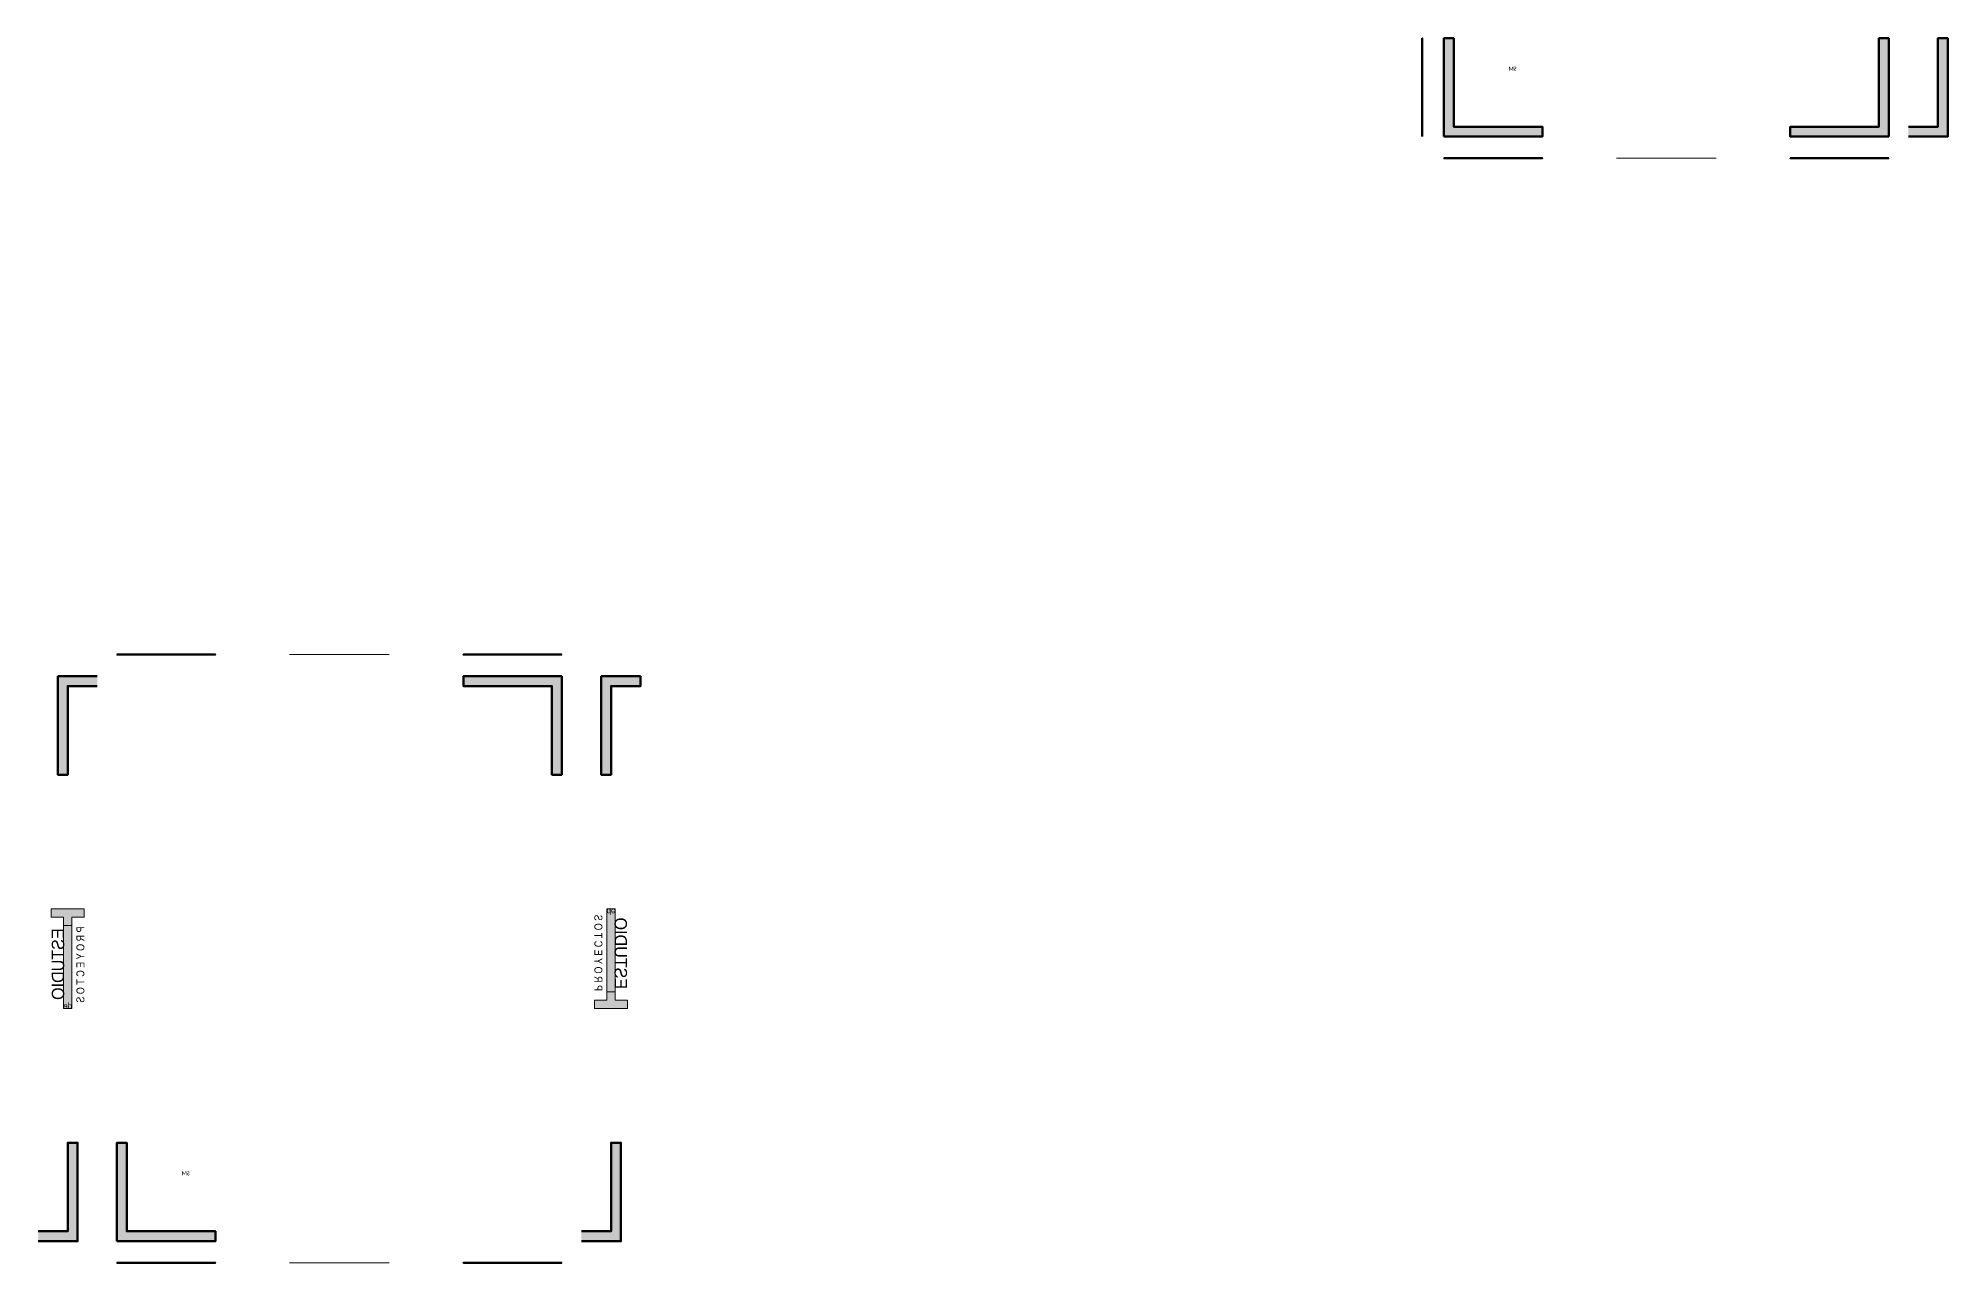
# Model space of a CAD drawing. Header units: metres. Extents: x -0.31 to 4.53, y -0.06 to 3.96.
# Drawn here: x 2.127 to 3.097, y 1.63 to 2.252 of the extents above; entities that cross this region are included whole.
import ezdxf
from ezdxf.enums import TextEntityAlignment as Align

# ---------------------------------------------------------------- set-up
doc = ezdxf.new("R2010")
doc.units = ezdxf.units.M
doc.layers.get('0').update_dxf_attribs({"color": 255, "plot": 0})
doc.layers.add('G-Title_layouts', color=7, linetype='Continuous', lineweight=50, true_color=0x323232)
doc.styles.add('CTDi Corporate', font='Skia.ttf')
doc.styles.get("Standard").update_dxf_attribs({"font": 'Candara.ttf'})

msp = doc.modelspace()

# ---------------------------------------------------------------- hatches: boundary and pattern name
at = {"true_color": 0x000000, "extrusion": (-1, 0, 6.12323e-17)}
h = msp.add_hatch(color=18, dxfattribs=at)
h.dxf.hatch_style = 1
h.paths.add_polyline_path([(-2.20672, -0.016), (-2.25172, -0.016), (-2.25172, -0.021), (-2.20172, -0.021), (-2.20172, -0.001), (-2.20672, -0.001)])
at = {"true_color": 0x000000, "extrusion": (-1.22465e-16, 0, -1)}
h = msp.add_hatch(color=18, dxfattribs=at)
h.dxf.hatch_style = 1
h.paths.add_polyline_path([(-2.84106, 2.20172), (-2.84106, 2.25172), (-2.84606, 2.25172), (-2.84606, 2.20672), (-2.89106, 2.20672), (-2.89106, 2.20172)])
at = {"true_color": 0x000000}
h = msp.add_hatch(color=18, dxfattribs=at)
h.dxf.hatch_style = 1
h.paths.add_polyline_path([(3.01696, 2.20672), (3.01696, 2.20172), (3.06696, 2.20172), (3.06696, 2.25172), (3.06196, 2.25172), (3.06196, 2.20672)])
at = {"true_color": 0x000000, "extrusion": (-1.22465e-16, 0, -1)}
h = msp.add_hatch(color=18, dxfattribs=at)
h.dxf.hatch_style = 1
h.paths.add_polyline_path([(-3.09196, 2.20672), (-3.09196, 2.25172), (-3.09696, 2.25172), (-3.09696, 2.20172), (-3.07696, 2.20172), (-3.07696, 2.20672)])
at = {"true_color": 0x000000, "extrusion": (-7.4988e-33, -1, -6.12323e-17)}
h = msp.add_hatch(color=18, dxfattribs=at)
h.dxf.hatch_style = 1
h.paths.add_polyline_path([(2.84606, -0.016), (2.84606, -0.001), (2.84106, -0.001), (2.84106, -0.021), (2.89106, -0.021), (2.89106, -0.016)])
h = msp.add_hatch(color=18, dxfattribs=at)
h.dxf.hatch_style = 1
h.paths.add_polyline_path([(3.06196, -0.016), (3.06196, -0.031), (3.06696, -0.031), (3.06696, -0.011), (3.01696, -0.011), (3.01696, -0.016)])
at = {"true_color": 0x000000, "extrusion": (2.24964e-32, 1, 1.83697e-16)}
h = msp.add_hatch(color=18, dxfattribs=at)
h.dxf.hatch_style = 1
h.paths.add_polyline_path([(-2.17222, -0.2759), (-2.17222, -0.2909), (-2.16722, -0.2909), (-2.16722, -0.2709), (-2.21722, -0.2709), (-2.21722, -0.2759)])
h = msp.add_hatch(color=18, dxfattribs=at)
h.dxf.hatch_style = 1
h.paths.add_polyline_path([(-2.38812, -0.2759), (-2.38812, -0.2609), (-2.39312, -0.2609), (-2.39312, -0.2809), (-2.34312, -0.2809), (-2.34312, -0.2759)])
at = {"true_color": 0x000000, "extrusion": (-1.22465e-16, 0, -1)}
h = msp.add_hatch(color=18, dxfattribs=at)
h.dxf.hatch_style = 1
h.paths.add_polyline_path([(-2.14222, 1.92252), (-2.14222, 1.87752), (-2.13722, 1.87752), (-2.13722, 1.92752), (-2.15722, 1.92752), (-2.15722, 1.92252)])
h = msp.add_hatch(color=18, dxfattribs=at)
h.dxf.hatch_style = 1
h.paths.add_polyline_path([(-2.34312, 1.92252), (-2.34312, 1.92752), (-2.39312, 1.92752), (-2.39312, 1.87752), (-2.38812, 1.87752), (-2.38812, 1.92252)])
h = msp.add_hatch(color=18, dxfattribs=at)
h.dxf.hatch_style = 1
h.paths.add_polyline_path([(-2.41812, 1.92252), (-2.41812, 1.87752), (-2.41312, 1.87752), (-2.41312, 1.92752), (-2.43312, 1.92752), (-2.43312, 1.92252)])
h = msp.add_hatch(color=18, dxfattribs=at)
h.dxf.hatch_style = 1
h.paths.add_polyline_path([(-2.14222, 1.64552), (-2.14222, 1.69052), (-2.14722, 1.69052), (-2.14722, 1.64052), (-2.12722, 1.64052), (-2.12722, 1.64552)])
h = msp.add_hatch(color=18, dxfattribs=at)
h.dxf.hatch_style = 1
h.paths.add_polyline_path([(-2.16722, 1.64052), (-2.16722, 1.69052), (-2.17222, 1.69052), (-2.17222, 1.64552), (-2.21722, 1.64552), (-2.21722, 1.64052)])
h = msp.add_hatch(color=18, dxfattribs=at)
h.dxf.hatch_style = 1
h.paths.add_polyline_path([(-2.41812, 1.64552), (-2.41812, 1.69052), (-2.42312, 1.69052), (-2.42312, 1.64052), (-2.40312, 1.64052), (-2.40312, 1.64552)])
at = {"true_color": 0x000000, "extrusion": (-7.4988e-33, -1, -6.12323e-17)}
h = msp.add_hatch(color=18, dxfattribs=at)
h.dxf.hatch_style = 1
h.paths.add_polyline_path([(2.17222, -0.2759), (2.17222, -0.2609), (2.16722, -0.2609), (2.16722, -0.2809), (2.21722, -0.2809), (2.21722, -0.2759)])
h = msp.add_hatch(color=18, dxfattribs=at)
h.dxf.hatch_style = 1
h.paths.add_polyline_path([(2.38812, -0.2759), (2.38812, -0.2909), (2.39312, -0.2909), (2.39312, -0.2709), (2.34312, -0.2709), (2.34312, -0.2759)])
at = {"layer": 'G-Title_layouts', "linetype": 'Continuous', "lineweight": 15, "true_color": 0x000000, "extrusion": (-7.4988e-33, -1, -6.12323e-17)}
h = msp.add_hatch(color=18, dxfattribs=at)
h.dxf.hatch_style = 1
h.paths.add_polyline_path([(2.92873, -0.01811), (2.97087, -0.01811), (2.97087, -0.01389), (2.92873, -0.01389)])
at = {"layer": 'G-Title_layouts', "linetype": 'Continuous', "true_color": 0xfa7d00, "extrusion": (-7.4988e-33, -1, -6.12323e-17)}
h = msp.add_hatch(color=30, dxfattribs=at)
h.dxf.hatch_style = 1
h.paths.add_polyline_path([(2.97508, -0.01811), (2.97508, -0.02443), (2.97929, -0.02443), (2.97929, -0.00757), (2.97508, -0.00757), (2.97508, -0.01389), (2.97087, -0.01389), (2.97087, -0.01811)])
at = {"layer": 'G-Title_layouts', "linetype": 'Continuous', "true_color": 0xfa7d00, "extrusion": (2.24964e-32, 1, 1.83697e-16)}
h = msp.add_hatch(color=30, dxfattribs=at)
h.dxf.hatch_style = 1
h.paths.add_polyline_path([(-2.2591, -0.27801), (-2.2591, -0.28433), (-2.25489, -0.28433), (-2.25489, -0.26747), (-2.2591, -0.26747), (-2.2591, -0.27379), (-2.26332, -0.27379), (-2.26332, -0.27801)])
at = {"layer": 'G-Title_layouts', "linetype": 'Continuous', "lineweight": 15, "true_color": 0x000000, "extrusion": (2.24964e-32, 1, 1.83697e-16)}
h = msp.add_hatch(color=18, dxfattribs=at)
h.dxf.hatch_style = 1
h.paths.add_polyline_path([(-2.30545, -0.27801), (-2.26332, -0.27801), (-2.26332, -0.27379), (-2.30545, -0.27379)])
at = {"layer": 'G-Title_layouts', "linetype": 'Continuous', "true_color": 0xfa7d00, "extrusion": (-1.22465e-16, 0, -1)}
h = msp.add_hatch(color=30, dxfattribs=at)
h.dxf.hatch_style = 1
h.paths.add_polyline_path([(-2.14011, 1.80509), (-2.13379, 1.80509), (-2.13379, 1.8093), (-2.15065, 1.8093), (-2.15065, 1.80509), (-2.14433, 1.80509), (-2.14433, 1.80087), (-2.14011, 1.80087)])
at = {"layer": 'G-Title_layouts', "linetype": 'Continuous', "lineweight": 15, "true_color": 0x000000, "extrusion": (-1.22465e-16, 0, -1)}
h = msp.add_hatch(color=18, dxfattribs=at)
h.dxf.hatch_style = 1
h.paths.add_polyline_path([(-2.42023, 1.8093), (-2.42023, 1.76716), (-2.41601, 1.76716), (-2.41601, 1.8093)])
h = msp.add_hatch(color=18, dxfattribs=at)
h.dxf.hatch_style = 1
h.paths.add_polyline_path([(-2.14011, 1.75873), (-2.14011, 1.80087), (-2.14433, 1.80087), (-2.14433, 1.75873)])
at = {"layer": 'G-Title_layouts', "linetype": 'Continuous', "true_color": 0xfa7d00, "extrusion": (-1.22465e-16, 0, -1)}
h = msp.add_hatch(color=30, dxfattribs=at)
h.dxf.hatch_style = 1
h.paths.add_polyline_path([(-2.42023, 1.76295), (-2.42655, 1.76295), (-2.42655, 1.75873), (-2.40969, 1.75873), (-2.40969, 1.76295), (-2.41601, 1.76295), (-2.41601, 1.76716), (-2.42023, 1.76716)])
at = {"layer": 'G-Title_layouts', "linetype": 'Continuous', "lineweight": 15, "true_color": 0x000000, "extrusion": (-7.4988e-33, -1, -6.12323e-17)}
h = msp.add_hatch(color=18, dxfattribs=at)
h.dxf.hatch_style = 1
h.paths.add_polyline_path([(2.25489, -0.27801), (2.29703, -0.27801), (2.29703, -0.27379), (2.25489, -0.27379)])
at = {"layer": 'G-Title_layouts', "linetype": 'Continuous', "true_color": 0xfa7d00, "extrusion": (-7.4988e-33, -1, -6.12323e-17)}
h = msp.add_hatch(color=30, dxfattribs=at)
h.dxf.hatch_style = 1
h.paths.add_polyline_path([(2.30124, -0.27801), (2.30124, -0.28433), (2.30545, -0.28433), (2.30545, -0.26747), (2.30124, -0.26747), (2.30124, -0.27379), (2.29703, -0.27379), (2.29703, -0.27801)])

# ---------------------------------------------------------------- linework, layer by layer
at = {"layer": 'G-Title_layouts', "color": 18, "true_color": 0x000000, "extrusion": (-1, 0, 6.12323e-17), "elevation": -2.83006}
msp.add_lwpolyline([(-2.20172, -0.001), (-2.20172, -0.021), (-2.25172, -0.021), (-2.25172, -0.016), (-2.20672, -0.016), (-2.20672, -0.001)], dxfattribs=at)
at = {"layer": 'G-Title_layouts', "color": 18, "true_color": 0x000000, "extrusion": (-1.22465e-16, 0, -1)}
for points, elevation in [([(-2.84106, 2.20172), (-2.89106, 2.20172), (-2.89106, 2.20672), (-2.84606, 2.20672), (-2.84606, 2.25172), (-2.84106, 2.25172)], 0.032), ([(-2.39312, 1.92752), (-2.34312, 1.92752), (-2.34312, 1.92252), (-2.38812, 1.92252), (-2.38812, 1.87752), (-2.39312, 1.87752)], 0.2919), ([(-2.43312, 1.92752), (-2.41312, 1.92752), (-2.41312, 1.87752), (-2.41812, 1.87752), (-2.41812, 1.92252), (-2.43312, 1.92252)], 0.2919), ([(-2.16722, 1.64052), (-2.21722, 1.64052), (-2.21722, 1.64552), (-2.17222, 1.64552), (-2.17222, 1.69052), (-2.16722, 1.69052)], 0.2919)]:
    msp.add_lwpolyline(points, close=True, dxfattribs=dict(at, elevation=elevation))
at = {"layer": 'G-Title_layouts', "color": 18, "true_color": 0x000000}
msp.add_lwpolyline([(3.06696, 2.20172), (3.06696, 2.25172), (3.06196, 2.25172), (3.06196, 2.20672), (3.01696, 2.20672), (3.01696, 2.20172)], close=True, dxfattribs=at)
at = {"layer": 'G-Title_layouts', "color": 18, "true_color": 0x000000, "extrusion": (-1.22465e-16, 0, -1)}
for points, elevation in [([(-3.07696, 2.20172), (-3.09696, 2.20172), (-3.09696, 2.25172), (-3.09196, 2.25172), (-3.09196, 2.20672), (-3.07696, 2.20672)], 0.032), ([(-2.15722, 1.92752), (-2.13722, 1.92752), (-2.13722, 1.87752), (-2.14222, 1.87752), (-2.14222, 1.92252), (-2.15722, 1.92252)], 0.2919), ([(-2.12722, 1.64052), (-2.14722, 1.64052), (-2.14722, 1.69052), (-2.14222, 1.69052), (-2.14222, 1.64552), (-2.12722, 1.64552)], 0.2919), ([(-2.40312, 1.64052), (-2.42312, 1.64052), (-2.42312, 1.69052), (-2.41812, 1.69052), (-2.41812, 1.64552), (-2.40312, 1.64552)], 0.2919)]:
    msp.add_lwpolyline(points, dxfattribs=dict(at, elevation=elevation))
at = {"layer": 'G-Title_layouts', "color": 18, "true_color": 0x000000, "extrusion": (-7.4988e-33, -1, -6.12323e-17)}
for points, elevation in [([(2.84606, -0.001), (2.84606, -0.016), (2.89106, -0.016), (2.89106, -0.021), (2.84106, -0.021), (2.84106, -0.001)], -2.19072), ([(3.06196, -0.031), (3.06196, -0.016), (3.01696, -0.016), (3.01696, -0.011), (3.06696, -0.011), (3.06696, -0.031)], -2.19072), ([(2.17222, -0.2609), (2.17222, -0.2759), (2.21722, -0.2759), (2.21722, -0.2809), (2.16722, -0.2809), (2.16722, -0.2609)], -1.62952), ([(2.38812, -0.2909), (2.38812, -0.2759), (2.34312, -0.2759), (2.34312, -0.2709), (2.39312, -0.2709), (2.39312, -0.2909)], -1.62952)]:
    msp.add_lwpolyline(points, dxfattribs=dict(at, elevation=elevation))
at = {"layer": 'G-Title_layouts', "linetype": 'Continuous', "lineweight": 15, "extrusion": (-7.4988e-33, -1, -6.12323e-17)}
for points, elevation in [([(2.92873, -0.01811), (2.97087, -0.01811), (2.97087, -0.01389), (2.92873, -0.01389)], -2.19072), ([(2.97087, -0.01811), (2.97508, -0.01811), (2.97508, -0.02443), (2.97929, -0.02443), (2.97929, -0.00757), (2.97508, -0.00757), (2.97508, -0.01389), (2.97087, -0.01389)], -2.19072), ([(2.25489, -0.27801), (2.29703, -0.27801), (2.29703, -0.27379), (2.25489, -0.27379)], -1.62952), ([(2.29703, -0.27801), (2.30124, -0.27801), (2.30124, -0.28433), (2.30545, -0.28433), (2.30545, -0.26747), (2.30124, -0.26747), (2.30124, -0.27379), (2.29703, -0.27379)], -1.62952)]:
    msp.add_lwpolyline(points, close=True, dxfattribs=dict(at, elevation=elevation))
at = {"layer": 'G-Title_layouts', "color": 18, "true_color": 0x000000, "extrusion": (2.24964e-32, 1, 1.83697e-16), "elevation": 1.93852}
for points in [[(-2.17222, -0.2909), (-2.17222, -0.2759), (-2.21722, -0.2759), (-2.21722, -0.2709), (-2.16722, -0.2709), (-2.16722, -0.2909)], [(-2.38812, -0.2609), (-2.38812, -0.2759), (-2.34312, -0.2759), (-2.34312, -0.2809), (-2.39312, -0.2809), (-2.39312, -0.2609)]]:
    msp.add_lwpolyline(points, dxfattribs=at)
at = {"layer": 'G-Title_layouts', "linetype": 'Continuous', "lineweight": 15, "extrusion": (2.24964e-32, 1, 1.83697e-16), "elevation": 1.93852}
for points in [[(-2.26332, -0.27801), (-2.2591, -0.27801), (-2.2591, -0.28433), (-2.25489, -0.28433), (-2.25489, -0.26747), (-2.2591, -0.26747), (-2.2591, -0.27379), (-2.26332, -0.27379)], [(-2.30545, -0.27801), (-2.26332, -0.27801), (-2.26332, -0.27379), (-2.30545, -0.27379)]]:
    msp.add_lwpolyline(points, close=True, dxfattribs=at)
at = {"layer": 'G-Title_layouts', "linetype": 'Continuous', "lineweight": 15, "extrusion": (-1.22465e-16, 0, -1), "elevation": 0.2919}
for points in [[(-2.14011, 1.80087), (-2.14011, 1.80509), (-2.13379, 1.80509), (-2.13379, 1.8093), (-2.15065, 1.8093), (-2.15065, 1.80509), (-2.14433, 1.80509), (-2.14433, 1.80087)], [(-2.42023, 1.8093), (-2.42023, 1.76716), (-2.41601, 1.76716), (-2.41601, 1.8093)], [(-2.14011, 1.75873), (-2.14011, 1.80087), (-2.14433, 1.80087), (-2.14433, 1.75873)], [(-2.42023, 1.76716), (-2.42023, 1.76295), (-2.42655, 1.76295), (-2.42655, 1.75873), (-2.40969, 1.75873), (-2.40969, 1.76295), (-2.41601, 1.76295), (-2.41601, 1.76716)]]:
    msp.add_lwpolyline(points, close=True, dxfattribs=at)

# ---------------------------------------------------------------- texts
at = {"layer": 'G-Title_layouts', "linetype": 'Continuous', "lineweight": 5, "extrusion": (-1.22465e-16, 0, -1)}
for p in [(-2.87799, 2.23723, 0.032), (-2.20415, 1.67603, 0.2919)]:
    msp.add_text('SM', height=0.002, dxfattribs=at).set_placement(p, align=Align.TOP_LEFT)
at = {"layer": 'G-Title_layouts', "color": 7, "linetype": 'Continuous', "lineweight": 100, "true_color": 0xfefefe, "transparency": 33554687, "extrusion": (-7.4988e-33, -1, -6.12323e-17), "style": 'CTDi Corporate', "width": 0.975}
for p in [(2.92772, -0.016, -2.19072), (2.25388, -0.2759, -1.62952)]:
    msp.add_text('de', height=0.003002, rotation=270, dxfattribs=at).set_placement(p, align=Align.BOTTOM_CENTER)
at = {"layer": 'G-Title_layouts', "color": 30, "linetype": 'Continuous', "true_color": 0xfa7d00, "extrusion": (-7.4988e-33, -1, -6.12323e-17), "style": 'CTDi Corporate', "width": 0.8375}
for p in [(2.95105, -0.00632, -2.19072), (2.27721, -0.26622, -1.62952)]:
    msp.add_text('P R O Y E C T O S', height=0.0040638, rotation=180, dxfattribs=at).set_placement(p, align=Align.BOTTOM_CENTER)
at = {"layer": 'G-Title_layouts', "color": 18, "linetype": 'Continuous', "true_color": 0x000000, "extrusion": (-7.4988e-33, -1, -6.12323e-17), "style": 'CTDi Corporate', "width": 0.975}
for p in [(2.95127, -0.01593, -2.19072), (2.27743, -0.27583, -1.62952)]:
    msp.add_text('ESTUDIO', height=0.00628, rotation=180, dxfattribs=at).set_placement(p, align=Align.BOTTOM_CENTER)
at = {"layer": 'G-Title_layouts', "color": 30, "linetype": 'Continuous', "true_color": 0xfa7d00, "extrusion": (2.24964e-32, 1, 1.83697e-16), "style": 'CTDi Corporate', "width": 0.8375}
msp.add_text('P R O Y E C T O S', height=0.0040638, rotation=180, dxfattribs=at).set_placement((-2.28313, -0.26622, 1.93852), align=Align.BOTTOM_CENTER)
at = {"layer": 'G-Title_layouts', "color": 18, "linetype": 'Continuous', "true_color": 0x000000, "extrusion": (2.24964e-32, 1, 1.83697e-16), "style": 'CTDi Corporate', "width": 0.975}
msp.add_text('ESTUDIO', height=0.00628, rotation=180, dxfattribs=at).set_placement((-2.28292, -0.27583, 1.93852), align=Align.BOTTOM_CENTER)
at = {"layer": 'G-Title_layouts', "color": 7, "linetype": 'Continuous', "lineweight": 100, "true_color": 0xfefefe, "transparency": 33554687, "extrusion": (2.24964e-32, 1, 1.83697e-16), "style": 'CTDi Corporate', "width": 0.975}
msp.add_text('de', height=0.003002, rotation=270, dxfattribs=at).set_placement((-2.30646, -0.2759, 1.93852), align=Align.BOTTOM_CENTER)
at = {"layer": 'G-Title_layouts', "color": 30, "linetype": 'Continuous', "true_color": 0xfa7d00, "extrusion": (-1.22465e-16, 0, -1), "style": 'CTDi Corporate', "width": 0.8375}
for rotation, p in [(90, (-2.40844, 1.78697, 0.2919)), (270, (-2.1519, 1.78106, 0.2919))]:
    msp.add_text('P R O Y E C T O S', height=0.0040638, rotation=rotation, dxfattribs=at).set_placement(p, align=Align.BOTTOM_CENTER)
at = {"layer": 'G-Title_layouts', "color": 7, "linetype": 'Continuous', "lineweight": 100, "true_color": 0xfefefe, "transparency": 33554687, "extrusion": (-1.22465e-16, 0, -1), "style": 'CTDi Corporate', "width": 0.975}
msp.add_text('de', height=0.003002, rotation=180, dxfattribs=at).set_placement((-2.41812, 1.81031, 0.2919), align=Align.BOTTOM_CENTER)
at = {"layer": 'G-Title_layouts', "color": 18, "linetype": 'Continuous', "true_color": 0x000000, "extrusion": (-1.22465e-16, 0, -1), "style": 'CTDi Corporate', "width": 0.975}
for rotation, p in [(90, (-2.41805, 1.78676, 0.2919)), (270, (-2.14229, 1.78127, 0.2919))]:
    msp.add_text('ESTUDIO', height=0.00628, rotation=rotation, dxfattribs=at).set_placement(p, align=Align.BOTTOM_CENTER)
at = {"layer": 'G-Title_layouts', "color": 7, "linetype": 'Continuous', "lineweight": 100, "true_color": 0xfefefe, "transparency": 33554687, "extrusion": (-1.22465e-16, 0, -1), "style": 'CTDi Corporate', "width": 0.975}
msp.add_text('de', height=0.003002, dxfattribs=at).set_placement((-2.14222, 1.75772, 0.2919), align=Align.BOTTOM_CENTER)

doc.saveas('drawing.dxf')
